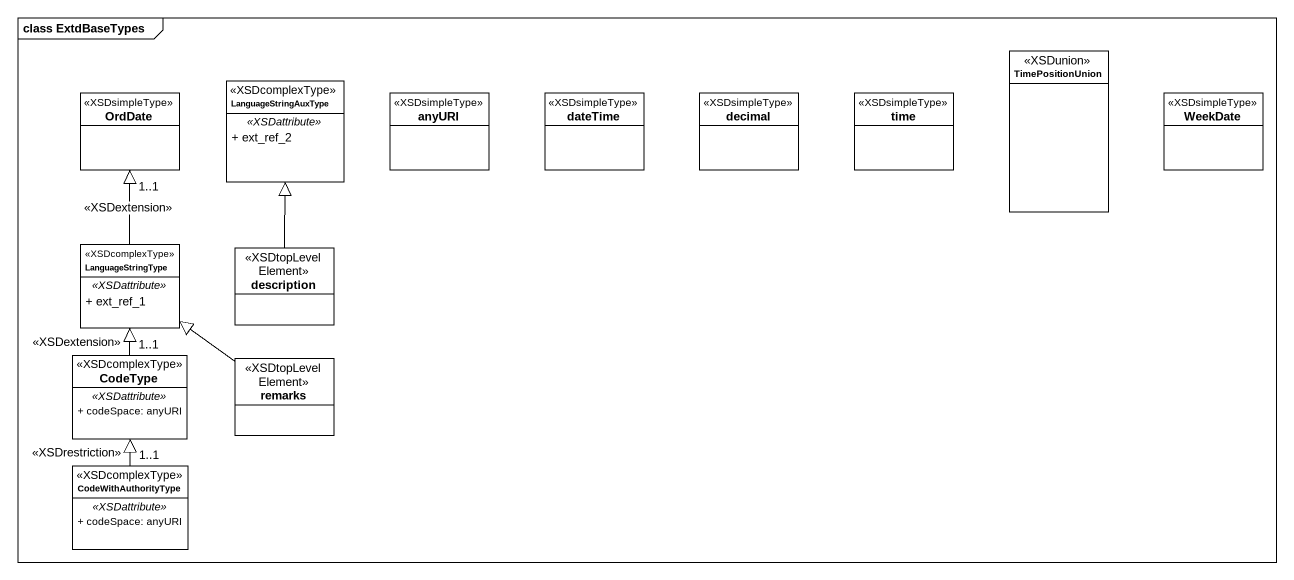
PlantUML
@startuml
mainframe class ExtdBaseTypes
hide circle
hide empty members
skinparam classAttributeIconSize 0
class OrdDate <<XSDsimpleType>>
class LanguageStringAuxType <<XSDcomplexType>> {
  .. <<XSDattribute>> ..
  + ext_ref_2
}
class anyURI <<XSDsimpleType>>
class dateTime <<XSDsimpleType>>
class decimal <<XSDsimpleType>>
class time <<XSDsimpleType>>
class TimePositionUnion <<XSDunion>>
class WeekDate <<XSDsimpleType>>
class LanguageStringType <<XSDcomplexType>> {
  .. <<XSDattribute>> ..
  + ext_ref_1
}
class description <<XSDtopLevelElement>>
class CodeType <<XSDcomplexType>> {
  .. <<XSDattribute>> ..
  + codeSpace: anyURI
}
class remarks <<XSDtopLevelElement>>
class CodeWithAuthorityType <<XSDcomplexType>> {
  .. <<XSDattribute>> ..
  + codeSpace: anyURI
}
LanguageStringType -up-|> "1..1" OrdDate : <<XSDextension>>
description -up-|> LanguageStringAuxType
CodeType -up-|> "1..1" LanguageStringType : <<XSDextension>>
remarks -up-|> LanguageStringType
CodeWithAuthorityType -up-|> "1..1" CodeType : <<XSDrestriction>>
@enduml
